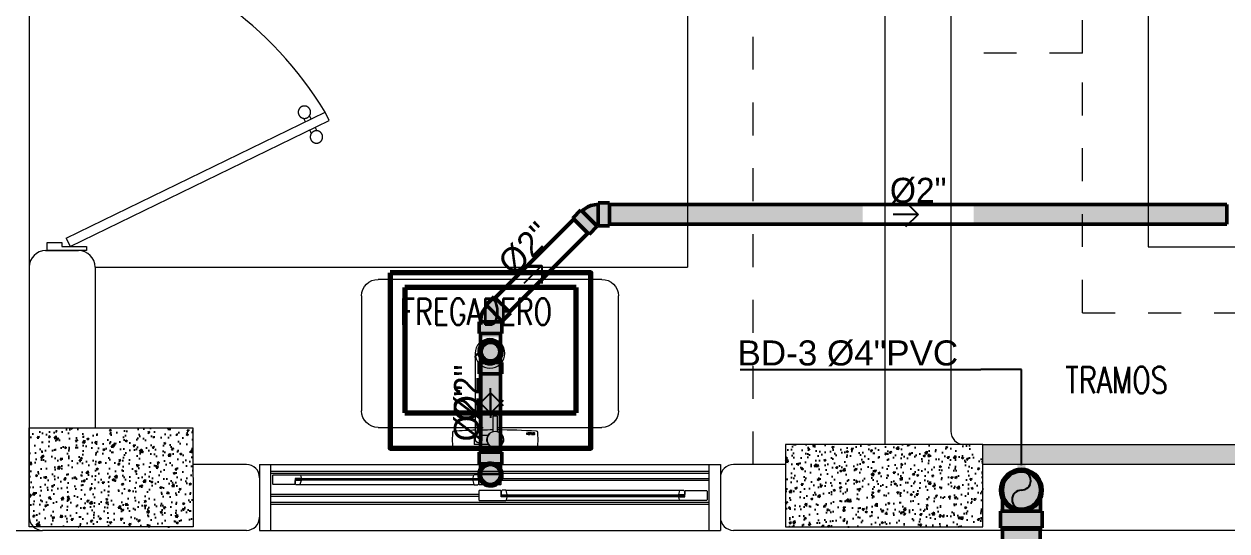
# Model space of a CAD drawing. Header units: metres. Extents: x -232 to 581, y 30 to 789.
# Drawn here: x 106.95 to 110.605, y 381.28 to 382.82 of the extents above; entities that cross this region are included whole.
import ezdxf

# ---------------------------------------------------------------- set-up
doc = ezdxf.new("R2010")
doc.units = ezdxf.units.M
doc.linetypes.add('DASHED', pattern=[0.75, 0.5, -0.25])
for name, color, linetype, lineweight in [('01_Mobiliario', 19, 'Continuous', 0), ('01a_Mobiliario', 250, 'Continuous', 0), ('A-DOOR', 35, 'Continuous', 5), ('A-WALL', 250, 'Continuous', 20), ('baños', 140, 'Continuous', 0), ('Columnas', 7, 'Continuous', 18), ('cristales', 131, 'Continuous', 0), ('MOB FIJOS', 251, 'Continuous', 0), ('P-Fixt-Snk', 94, 'Continuous', 70), ('PROYECCION', 9, 'DASHED', 0), ('textos', 7, 'Continuous', 0)]:
    doc.layers.add(name, color=color, linetype=linetype, lineweight=lineweight)
doc.layers.add('A-TEXT', color=252, linetype='Continuous')
doc.layers.add('HATCH', color=8, linetype='Continuous')
doc.layers.add('G-Risr-Std-Nplt', color=7, linetype='Continuous', lineweight=18, plot=False)
doc.layers.add('M-SY-PIPE-STANDARD-Drenaje Sanitario', color=7, linetype='Continuous', true_color=0x726558)
doc.layers.add('PISO', color=7, linetype='Continuous', lineweight=5, true_color=0xe6e6e6)
doc.layers.add('RELLENO SECCION', color=8, linetype='Continuous', lineweight=0, transparency=0.4)
doc.styles.add('Arch-Dim', font='romans.shx', dxfattribs={"width": 0.75})
doc.styles.add('DS-CAST-01', font='GOTHIC.TTF', dxfattribs={"height": 3})
doc.styles.add('Schedule-Header', font='arial.ttf')
doc.styles.get("Standard").update_dxf_attribs({"font": 'arial.ttf'})
pattern_1 = [(50, (109.59505, -7.243447), (0.058299094, -0.005100507), [0.006096, -0.067056]), (355, (109.59505, -7.24345), (-0.011277895, 0.06113819), [0.0048768, -0.053644987]), (100.451445, (109.59991, -7.24387), (0.0470212, 0.05603768), [0.005180803, -0.056988878]), (46.1842, (109.59505, -7.22719), (0.086745293, -0.013453545), [0.009144, -0.100584]), (96.63556, (109.60228, -7.22831), (0.07596932, 0.07917636), [0.00777121, -0.085483395]), (351.18415, (109.59505, -7.22719), (0.07596932, 0.07917636), [0.00731519, -0.080467114]), (21, (109.60318, -7.231255), (0.048516605, -0.032724863), [0.006096, -0.067056]), (326, (109.60318, -7.231255), (0.01977665, 0.05894015), [0.0048768, -0.0536448]), (71.451445, (109.607223, -7.23398), (0.068293254, 0.026215286), [0.005180803, -0.05698878]), (37.5, (109.595052, -7.243447), (0.000988353, 0.0270576124), [0, -0.05299456, 0, -0.0544576, 0, -0.053848]), (7.5, (109.595052, -7.243447), (0.021382292, 0.032057784), [0, -0.03104896, 0, -0.05177536, 0, -0.0205232]), (327.5, (109.576927, -7.243447), (0.0433889905, -0.001833198), [0, -0.02032, 0, -0.0633984, 0, -0.0841248]), (317.5, (109.5688, -7.243447), (0.047401338, 0.008136477), [0, -0.026416, 0, -0.04210304, 0, -0.0597408])]

# ---------------------------------------------------------------- blocks, each defined once
blk = doc.blocks.new('A$C531dc7ba')
at = {"layer": 'A-DOOR'}
for p, q in [((0, 0.2), (1.4, 0.2)), ((0, 0.2), (0, 0)), ((0.034, 0), (0.034, 0.2)), ((1.366, 0), (1.366, 0.2)), ((1.4, 0.2), (1.4, 0)), ((0.034, 0.18), (1.366, 0.18)), ((0.04, 0.1675), (0.0415, 0.169)), ((0.04, 0.1405), (0.04, 0.1675)), ((0.0415, 0.169), (0.1221, 0.169)), ((0.1255, 0.158), (0.108, 0.158)), ((0.108, 0.158), (0.108, 0.1405)), ((0.108, 0.155), (0.113, 0.155)), ((0.108, 0.155), (0.113, 0.155)), ((0.113, 0.157), (0.119, 0.153)), ((0.113, 0.153), (0.119, 0.157)), ((0.1221, 0.169), (0.124, 0.1675)), ((0.1221, 0.169), (0.6519, 0.169)), ((0.124, 0.1675), (0.126, 0.1595)), ((0.126, 0.1585), (0.1255, 0.158)), ((0.126, 0.1595), (0.126, 0.1585)), ((0.65, 0.1675), (0.648, 0.1595)), ((0.648, 0.1595), (0.648, 0.1585)), ((0.648, 0.1585), (0.6485, 0.158)), ((0.6485, 0.158), (0.666, 0.158)), ((0.6519, 0.169), (0.65, 0.1675)), ((0.7325, 0.169), (0.6519, 0.169)), ((0.661, 0.157), (0.655, 0.153)), ((0.661, 0.153), (0.655, 0.157)), ((0.666, 0.155), (0.661, 0.155)), ((0.666, 0.155), (0.661, 0.155)), ((0.666, 0.158), (0.666, 0.1405)), ((0.734, 0.1675), (0.7325, 0.169)), ((0.734, 0.1405), (0.734, 0.1675)), ((0.0415, 0.139), (0.04, 0.1405)), ((0.1065, 0.139), (0.0415, 0.139)), ((0.108, 0.1405), (0.1065, 0.139)), ((0.6528, 0.138), (0.1212, 0.138)), ((0.666, 0.1405), (0.6675, 0.139)), ((0.6675, 0.121), (0.666, 0.1195)), ((0.666, 0.1195), (0.666, 0.0925)), ((0.6675, 0.139), (0.7325, 0.139)), ((0.7325, 0.121), (0.6675, 0.121)), ((0.734, 0.1405), (0.7325, 0.139)), ((0.734, 0.1195), (0.7325, 0.121)), ((0.734, 0.102), (0.734, 0.1195)), ((0.7472, 0.122), (1.2788, 0.122)), ((1.292, 0.1195), (1.2935, 0.121)), ((1.292, 0.102), (1.292, 0.1195)), ((1.2935, 0.121), (1.3585, 0.121)), ((1.3585, 0.121), (1.36, 0.1195)), ((1.36, 0.1195), (1.36, 0.0925)), ((0.034, 0.08), (1.366, 0.08)), ((0.666, 0.0925), (0.6675, 0.091)), ((0.6675, 0.091), (0.7481, 0.091)), ((0.734, 0.105), (0.739, 0.105)), ((0.734, 0.105), (0.739, 0.105)), ((0.7515, 0.102), (0.734, 0.102)), ((0.739, 0.103), (0.745, 0.107)), ((0.739, 0.107), (0.745, 0.103)), ((0.7481, 0.091), (0.75, 0.0925)), ((1.2779, 0.091), (0.7481, 0.091)), ((0.75, 0.0925), (0.752, 0.1005)), ((0.752, 0.1015), (0.7515, 0.102)), ((0.752, 0.1005), (0.752, 0.1015)), ((1.274, 0.1015), (1.2745, 0.102)), ((1.274, 0.1005), (1.274, 0.1015)), ((1.276, 0.0925), (1.274, 0.1005)), ((1.2745, 0.102), (1.292, 0.102)), ((1.2779, 0.091), (1.276, 0.0925)), ((1.3585, 0.091), (1.2779, 0.091)), ((1.287, 0.103), (1.281, 0.107)), ((1.287, 0.107), (1.281, 0.103)), ((1.292, 0.105), (1.287, 0.105)), ((1.292, 0.105), (1.287, 0.105)), ((1.36, 0.0925), (1.3585, 0.091)), ((0, 0), (1.4, 0))]:
    blk.add_line(p, q, dxfattribs=at)
at = {"layer": 'A-DOOR', "color": 8}
for p, q in [((0.034, 0.174), (1.366, 0.174)), ((1.366, 0.157), (0.734, 0.157)), ((1.366, 0.151), (0.734, 0.151)), ((0.666, 0.109), (0.034, 0.109)), ((0.666, 0.103), (0.034, 0.103)), ((0.034, 0.086), (1.366, 0.086))]:
    blk.add_line(p, q, dxfattribs=at)
at = {"layer": 'A-DOOR'}
for points in [[(0.108, 0.155), (0.113, 0.155), (0.113, 0.155), (0.108, 0.155)], [(0.113, 0.157), (0.119, 0.157), (0.119, 0.153), (0.113, 0.153)], [(0.113, 0.157), (0.661, 0.157), (0.661, 0.153), (0.113, 0.153)], [(0.1255, 0.158), (0.1135, 0.158), (0.1135, 0.157), (0.1255, 0.157)], [(0.1255, 0.153), (0.1135, 0.153), (0.1135, 0.152), (0.1255, 0.152)], [(0.119, 0.157), (0.124, 0.157), (0.124, 0.153), (0.119, 0.153)], [(0.6485, 0.158), (0.6605, 0.158), (0.6605, 0.157), (0.6485, 0.157)], [(0.6485, 0.153), (0.6605, 0.153), (0.6605, 0.152), (0.6485, 0.152)], [(0.655, 0.157), (0.65, 0.157), (0.65, 0.153), (0.655, 0.153)], [(0.661, 0.157), (0.655, 0.157), (0.655, 0.153), (0.661, 0.153)], [(0.666, 0.155), (0.661, 0.155), (0.661, 0.155), (0.666, 0.155)], [(0.734, 0.105), (0.739, 0.105), (0.739, 0.105), (0.734, 0.105)], [(1.287, 0.103), (0.739, 0.103), (0.739, 0.107), (1.287, 0.107)], [(0.739, 0.103), (0.745, 0.103), (0.745, 0.107), (0.739, 0.107)], [(0.7515, 0.107), (0.7395, 0.107), (0.7395, 0.108), (0.7515, 0.108)], [(0.7515, 0.102), (0.7395, 0.102), (0.7395, 0.103), (0.7515, 0.103)], [(0.745, 0.103), (0.75, 0.103), (0.75, 0.107), (0.745, 0.107)], [(1.2745, 0.107), (1.2865, 0.107), (1.2865, 0.108), (1.2745, 0.108)], [(1.2745, 0.102), (1.2865, 0.102), (1.2865, 0.103), (1.2745, 0.103)], [(1.281, 0.103), (1.276, 0.103), (1.276, 0.107), (1.281, 0.107)], [(1.287, 0.103), (1.281, 0.103), (1.281, 0.107), (1.287, 0.107)], [(1.292, 0.105), (1.287, 0.105), (1.287, 0.105), (1.292, 0.105)]]:
    blk.add_lwpolyline(points, close=True, dxfattribs=at)
for points in [[(0.1101, 0.1395, 0.341999), (0.1082, 0.141), (0.108, 0.1413), (0.108, 0.151), (0.109, 0.152), (0.126, 0.152), (0.126, 0.1515), (0.1227, 0.1391, -0.339454), (0.1212, 0.138), (0.1121, 0.138, -0.341999)], [(0.6639, 0.1395, -0.341999), (0.6658, 0.141), (0.666, 0.1413), (0.666, 0.151), (0.665, 0.152), (0.648, 0.152), (0.648, 0.1515), (0.6513, 0.1391, 0.339454), (0.6528, 0.138), (0.6619, 0.138, 0.341999)], [(0.7361, 0.1205, -0.341999), (0.7342, 0.119), (0.734, 0.1187), (0.734, 0.109), (0.735, 0.108), (0.752, 0.108), (0.752, 0.1085), (0.7487, 0.1209, 0.339454), (0.7472, 0.122), (0.7381, 0.122, 0.341999)], [(1.2899, 0.1205, 0.341999), (1.2918, 0.119), (1.292, 0.1187), (1.292, 0.109), (1.291, 0.108), (1.274, 0.108), (1.274, 0.1085), (1.2773, 0.1209, -0.339454), (1.2788, 0.122), (1.2879, 0.122, -0.341999)]]:
    blk.add_lwpolyline(points, format="xyb", close=True, dxfattribs=at)
at = {"layer": 'A-DOOR', "color": 7}
for points in [[(0.113, 0.153), (0.661, 0.153), (0.661, 0.157), (0.113, 0.157)], [(1.287, 0.107), (0.739, 0.107), (0.739, 0.103), (1.287, 0.103)]]:
    blk.add_lwpolyline(points, close=True, dxfattribs=at)
at = {"layer": 'cristales', "const_width": 0.004}
for points in [[(0.124, 0.155), (0.65, 0.155)], [(1.276, 0.105), (0.75, 0.105)]]:
    blk.add_lwpolyline(points, dxfattribs=at)
blk = doc.blocks.new('puerta 1.00')
at = {"layer": 'A-DOOR'}
for p, q in [((-0.15, -0.0125), (-0.9369, -0.3949)), ((-0.1376, -0.038), (-0.15, -0.0125)), ((-0.1376, -0.038), (-0.9245, -0.4204)), ((-0.8946, -0.3743), (-0.8996, -0.3641)), ((-0.8777, -0.3661), (-0.8826, -0.3559)), ((-0.9369, -0.3949), (-0.9245, -0.4204)), ((-0.8822, -0.3998), (-0.8772, -0.4101)), ((-0.8653, -0.3916), (-0.8603, -0.4018))]:
    blk.add_line(p, q, dxfattribs=at)
for points in [[(-0.08, 0), (-0.08, -0.025), (-0.125, -0.025), (-0.125, -0.0125), (-0.2, -0.0125), (-0.2, 0), (-0.08, 0)], [(-0.08, -0.95), (-0.08, -0.925), (-0.125, -0.925), (-0.125, -0.9375), (-0.2, -0.9375), (-0.2, -0.95), (-0.08, -0.95)]]:
    blk.add_lwpolyline(points, dxfattribs=at)
blk.add_arc((0.0366, 0.1602), 1.1229, 211.1336, 257.8343, dxfattribs=at)
for points in [[(-0.8982, -0.3642), (-0.9033, -0.3642), (-0.912, -0.3591), (-0.917, -0.3504), (-0.917, -0.3403), (-0.912, -0.3316), (-0.9033, -0.3265), (-0.8932, -0.3265), (-0.8844, -0.3316), (-0.8794, -0.3403), (-0.8794, -0.3504), (-0.8844, -0.3591), (-0.8932, -0.3642), (-0.8982, -0.3642)], [(-0.8617, -0.4394), (-0.8667, -0.4394), (-0.8754, -0.4344), (-0.8805, -0.4256), (-0.8805, -0.4156), (-0.8754, -0.4068), (-0.8667, -0.4018), (-0.8566, -0.4018), (-0.8479, -0.4068), (-0.8428, -0.4156), (-0.8428, -0.4257), (-0.8479, -0.4344), (-0.8566, -0.4394), (-0.8617, -0.4394)]]:
    blk.add_open_spline(points, degree=2, dxfattribs=at)
blk = doc.blocks.new('SE3')
at = {"layer": 'MOB FIJOS'}
for p, q in [((115.4, 359.7), (115.4, 371.2)), ((132.6, 371.2), (115.4, 371.2)), ((115.4, 359.7), (116.8, 359.7)), ((116.8, 365.4), (116.8, 264.8)), ((124.5, 264.8), (124.5, 365.4)), ((124.5, 359.7), (132.6, 359.7)), ((138.5, 355.7), (138.5, 336.6)), ((143.5, 336.6), (143.5, 355.7)), ((180, 358.9), (179.6, 358.9)), ((179.6, 358.9), (179.6, 357)), ((179.6, 357), (180, 357)), ((180, 358.1), (180, 358.9)), ((180.7, 358.1), (180, 358.1)), ((180, 357), (180, 357.8)), ((180, 357.8), (180.7, 357.8)), ((181.1, 358.9), (180.7, 358.9)), ((180.7, 358.9), (180.7, 358.1)), ((180.7, 357.8), (180.7, 357)), ((180.7, 357), (181.1, 357)), ((181.1, 357), (181.1, 358.9)), ((181.5, 358.9), (182.8, 358.9)), ((181.5, 357), (181.5, 358.9)), ((182.9, 357), (181.5, 357)), ((181.8, 358.6), (181.8, 358.2)), ((182.8, 358.6), (181.8, 358.6)), ((181.8, 358.2), (182.8, 358.2)), ((181.8, 357.8), (181.8, 357.3)), ((182.8, 357.8), (181.8, 357.8)), ((181.8, 357.3), (182.9, 357.3)), ((182.8, 358.9), (182.8, 358.6)), ((182.8, 358.2), (182.8, 357.8)), ((182.9, 357.3), (182.9, 357)), ((183.2, 358.9), (183.6, 358.9)), ((183.2, 357), (183.2, 358.9)), ((184.5, 357), (183.2, 357)), ((183.6, 358.9), (183.6, 357.3)), ((183.6, 357.3), (184.5, 357.3)), ((184.5, 357.3), (184.5, 357)), ((184.6, 358.9), (185, 358.9)), ((185.2, 357), (184.6, 358.9)), ((185, 358.9), (185.4, 357.5)), ((185.6, 357), (185.2, 357)), ((185.4, 357.5), (185.9, 358.9)), ((186.3, 358.9), (185.6, 357)), ((185.9, 358.9), (186.3, 358.9)), ((186.5, 358.9), (187.8, 358.9)), ((186.5, 357), (186.5, 358.9)), ((187.8, 357), (186.5, 357)), ((186.8, 358.6), (186.8, 358.2)), ((187.8, 358.6), (186.8, 358.6)), ((186.8, 358.2), (187.7, 358.2)), ((186.8, 357.8), (186.8, 357.3)), ((187.7, 357.8), (186.8, 357.8)), ((186.8, 357.3), (187.8, 357.3)), ((187.7, 358.2), (187.7, 357.8)), ((187.8, 358.9), (187.8, 358.6)), ((187.8, 357.3), (187.8, 357)), ((188, 358.9), (188.5, 358.9)), ((188.6, 358), (188, 358.9)), ((188, 357), (188.6, 358)), ((188.4, 357), (188, 357)), ((188.8, 357.7), (188.4, 357)), ((188.5, 358.9), (188.8, 358.3)), ((188.8, 358.3), (189.2, 358.9)), ((189.2, 357), (188.8, 357.7)), ((189.6, 358.9), (189, 358)), ((189, 358), (189.7, 357)), ((189.2, 358.9), (189.6, 358.9)), ((189.7, 357), (189.2, 357)), ((143.5, 336.6), (138.5, 336.6)), ((116.5, 264.1), (116.5, 263.5)), ((116.8, 264.8), (116.8, 264.1)), ((124.5, 264.1), (124.5, 264.8)), ((124.8, 263.5), (124.8, 264.1))]:
    blk.add_line(p, q, dxfattribs=at)
blk.add_circle((141, 365.4), 10, dxfattribs=at)
for centre, radius, start, end in [((200.7, 365.4), 111.9, 175.2133, 184.7867), ((90.8, 374.6), 1.52, 93.4481, 175.2133), ((141, -458.7), 836.4, 86.5519, 93.4481), ((120.7, 365.4), 3.91, 0, 192.0524), ((120.7, 365.4), 3.81, 0, 180), ((141, 365.4), 10.2, 0, 255.8182), ((191.2, 374.6), 1.52, 4.7867, 86.5519), ((81.2, 365.4), 111.9, 355.2133, 4.7867), ((90.8, 356.2), 1.52, 184.7867, 266.5519), ((141, 1189.5), 836.4, 266.5519, 268.3467), ((120.7, 365.4), 3.91, 347.9113, 0), ((141, 365.4), 10.2, 284.1818, 0), ((141, 1189.5), 836.4, 270.1705, 273.4481), ((191.2, 356.2), 1.52, 273.4481, 355.2133), ((141, 1189.5), 836.4, 268.8689, 269.8295)]:
    blk.add_arc(centre, radius, start, end, dxfattribs=at)
for centre, major_axis, start_param, end_param in [((120.7, 264.1), (4.12, 0), 2.748282, 6.283185), ((120.7, 264.1), (4.12, 0), 0, 0.393311), ((120.7, 263.5), (4.12, 0), 3.141593, 6.283185), ((120.7, 264.8), (-3.81, 0), 0, 3.141593), ((120.7, 264.1), (3.81, 0), 3.141593, 6.283185)]:
    blk.add_ellipse(centre, major_axis=major_axis, ratio=0.996195, start_param=start_param, end_param=end_param, dxfattribs=at)
blk = doc.blocks.new('A$Cc7ce667a')
at = {"layer": 'MOB FIJOS'}
for p, q in [((0.05, 0.5176), (0.73, 0.5176)), ((0, 0.1176), (0, 0.4676)), ((0.78, 0.4676), (0.78, 0.1176)), ((0.3697, 0.0676), (0.05, 0.0676)), ((0.73, 0.0676), (0.4103, 0.0676))]:
    blk.add_line(p, q, dxfattribs=at)
for centre, start, end in [((0.05, 0.4676), 90, 180), ((0.73, 0.4676), 0, 90), ((0.05, 0.1176), 180, 270), ((0.73, 0.1176), 270, 0)]:
    blk.add_arc(centre, 0.05, start, end, dxfattribs=at)
at = {"layer": 'MOB FIJOS', "ltscale": 0.01}
for major_axis in [(-0.0318, 0.0318), (-0.0247, 0.0247)]:
    blk.add_ellipse((0.39, 0.2926), major_axis=major_axis, ratio=1, start_param=2.356194489560823, end_param=8.639379796740409, dxfattribs=at)
at = {"layer": 'MOB FIJOS', "xscale": 0.002480511886764446, "yscale": 0.002480511886764446, "zscale": 0.002480511886764446, "rotation": 180}
blk.add_blockref('SE3', (0.7239, 0.9368), dxfattribs=at)
blk = doc.blocks.new('20.03.2026 LN 09 PRIMER NIVEL ARQ')
at = {"layer": 'HATCH'}
h = blk.add_hatch(dxfattribs=at)
h.set_pattern_fill('AR-CONC', color=1, scale=0.00032)
h.set_pattern_definition(pattern_1)
h.paths.add_polyline_path([(3.6613, -62.1822), (3.364, -62.1822), (3.164, -62.1822), (3.164, -62.4822), (3.6613, -62.4822), (3.6613, -62.2863), (3.6614, -62.2863)])
h = blk.add_hatch(dxfattribs=at)
h.set_pattern_fill('AR-CONC', color=1, scale=0.00032)
h.set_pattern_definition(pattern_1)
h.paths.add_polyline_path([(5.4617, -62.2322), (5.4617, -62.4822), (6.0617, -62.4822), (6.0617, -62.2322)])
at = {"layer": 'RELLENO SECCION'}
h = blk.add_hatch(color=1, dxfattribs=at)
h.dxf.hatch_style = 1
h.paths.add_polyline_path([(6.964, -62.2932), (6.964, -62.2722, 0.414214), (6.924, -62.2322), (6.0617, -62.2322), (6.0617, -62.2932)])
h.paths.add_polyline_path([(10.364, -62.2932), (10.364, -62.2322), (9.404, -62.2322, 0.414214), (9.364, -62.2722), (9.364, -62.2932)])
at = {"layer": '01_Mobiliario', "color": 1, "ltscale": 0.005, "transparency": 33554684}
for p, q in [((6.564, -59.0432), (6.564, -61.6322)), ((6.564, -61.6322), (10.364, -61.6322))]:
    blk.add_line(p, q, dxfattribs=at)
at = {"layer": '01a_Mobiliario', "color": 1, "transparency": 33554684}
for p in [(5.164, -60.6432), (3.364, -61.6932)]:
    blk.add_line(p, (5.164, -61.6932), dxfattribs=at)
at = {"layer": 'A-WALL', "color": 1}
for p, q in [((5.764, -58.3832), (5.764, -62.2322)), ((5.964, -58.3832), (5.964, -62.1922)), ((3.214, -61.6432), (3.314, -61.6432)), ((3.164, -61.6932), (3.164, -62.4532)), ((3.364, -61.6932), (3.364, -62.1822)), ((6.0617, -62.2322), (6.924, -62.2322)), ((3.824, -62.2932), (3.6615, -62.2928)), ((5.4617, -62.2932), (5.304, -62.2932)), ((6.964, -62.2932), (6.0617, -62.2932)), ((3.864, -62.3332), (3.864, -62.4532)), ((5.264, -62.3332), (5.264, -62.4532)), ((3.824, -62.4932), (3.204, -62.4932)), ((6.924, -62.4932), (5.304, -62.4932))]:
    blk.add_line(p, q, dxfattribs=at)
for centre, radius, start, end in [((3.214, -61.6932), 0.05, 90, 180), ((3.314, -61.6932), 0.05, 0, 90), ((6.004, -62.1922), 0.04, 180, 270), ((3.824, -62.3332), 0.04, 0, 90), ((5.304, -62.3332), 0.04, 90, 180), ((3.204, -62.4532), 0.04, 180, 270), ((3.824, -62.4532), 0.04, 270, 0), ((5.304, -62.4532), 0.04, 180, 270)]:
    blk.add_arc(centre, radius, start, end, dxfattribs=at)
at = {"layer": 'Columnas', "color": 1}
blk.add_lwpolyline([(3.6617, -62.4822), (3.164, -62.4822), (3.164, -62.1822), (3.364, -62.1822), (3.364, -62.1822), (3.6613, -62.1822), (3.6617, -62.4822)], dxfattribs=at)
blk.add_lwpolyline([(5.4617, -62.2322), (5.4617, -62.4822), (6.0617, -62.4822), (6.0617, -62.2322)], close=True, dxfattribs=at)
at = {"layer": 'PISO', "color": 1}
for p, q in [((3.164, -60.6232), (3.164, -61.7132)), ((-4.876, -62.4932), (3.204, -62.4932))]:
    blk.add_line(p, q, dxfattribs=at)
at = {"layer": 'PROYECCION', "color": 1, "linetype": 'DASHED', "ltscale": 0.1}
for p, q in [((6.364, -61.0432), (6.364, -60.4432)), ((5.364, -62.2932), (5.364, -60.6432)), ((6.364, -61.8322), (6.364, -60.9822)), ((6.364, -61.0432), (5.964, -61.0432)), ((6.364, -61.8322), (6.914, -61.8322))]:
    blk.add_line(p, q, dxfattribs=at)
at = {"color": 1}
blk.add_blockref('A$C531dc7ba', (3.864, -62.4932), dxfattribs=at)
at = {"layer": 'A-DOOR', "color": 1, "rotation": 180}
blk.add_blockref('puerta 1.00', (3.1385, -61.6432), dxfattribs=at)
at = {"layer": 'MOB FIJOS', "color": 1, "xscale": -1}
blk.add_blockref('A$Cc7ce667a', (4.954, -62.2481), dxfattribs=at)
at = {"layer": 'baños', "color": 1, "linetype": 'Continuous'}
for tag, p in [('MODELNUMBER', (-12.0611, -62.0707)), ('MATERIAL', (-12.0611, -62.0709)), ('PRODUCT', (-12.0611, -62.0708)), ('TRADENAME', (-12.0611, -62.0708))]:
    blk.add_attdef(tag, p, '', height=0.0000254, rotation=359.9999, dxfattribs=at)
at = {"layer": 'textos', "color": 1, "char_height": 0.08, "width": 26.65337, "style": 'Arch-Dim'}
for s, insert, attachment_point in [('\\pxt5.9124,29;FREGADERO', (4.7527, -61.7887), 3), ('\\pxt5.9124,29;TRAMOS', (6.312, -62.0763), 7)]:
    blk.add_mtext(s, dxfattribs=dict(at, insert=insert, attachment_point=attachment_point))
blk = doc.blocks.new('Aecb_Duct_Rnd_2Line_Open')
at = {"layer": 'G-Risr-Std-Nplt', "color": 0, "linetype": 'ByBlock', "lineweight": -2}
blk.add_circle((0, 0), 1, dxfattribs=at)
blk = doc.blocks.new('_Open90')
at = {"color": 0, "linetype": 'ByBlock', "lineweight": -2}
for p, q in [((-0.5, 0.5), (0, 0)), ((0, 0), (-1, 0)), ((0, 0), (-0.5, -0.5))]:
    blk.add_line(p, q, dxfattribs=at)
blk = doc.blocks.new('Aecb_Othr_Rnd_2Line_PipeBreak_Patt_Rise')
at = {"linetype": 'ByBlock', "lineweight": -2}
blk.add_hatch(color=0, dxfattribs=at).paths.add_polyline_path([(1, 0, 0.414214), (0, 1, -1), (0, 0, 1), (0, -1, 0.414214)])
at = {"color": 0, "linetype": 'ByBlock', "lineweight": -2}
for centre, start, end in [((0, 0.5), 270, 90), ((0, -0.5), 90, 270)]:
    blk.add_arc(centre, 0.5, start, end, dxfattribs=at)
at = {"layer": 'G-Risr-Std-Nplt', "color": 0, "linetype": 'ByBlock', "lineweight": -2}
blk.add_circle((0, 0), 1, dxfattribs=at)
blk = doc.blocks.new('DR 20.03.26 LN09')
at = {"layer": 'M-SY-PIPE-STANDARD-Drenaje Sanitario', "linetype": 'Continuous', "lineweight": 50}
for points in [[(-14164.12, -2995.65), (-14165.09, -2996.63), (-14163.14, -2998.57), (-14162.17, -2997.6), (-14162.29, -2997.48), (-14162.26, -2997.45), (-14162.22, -2997.42), (-14162.17, -2997.4), (-14162.13, -2997.39), (-14162.08, -2997.39), (-14162.08, -2997.56), (-14160.7, -2997.56), (-14160.7, -2994.81), (-14162.08, -2994.81), (-14162.08, -2994.98), (-14162.5, -2995.02), (-14162.92, -2995.11), (-14163.31, -2995.28), (-14163.67, -2995.5), (-14164, -2995.78)], [(-14160.7, -2995), (-14160.7, -2996.18), (-14160.7, -2997.37), (-14130.42, -2997.37), (-14130.42, -2995)], [(-14086.83, -2997.37), (-14086.83, -2996.18), (-14086.83, -2995), (-14117.12, -2995), (-14117.12, -2997.37)], [(-14163.28, -2998.44), (-14164.12, -2997.6), (-14164.96, -2996.76), (-14164.96, -2996.76), (-14163.28, -2998.44)], [(-14176.32, -3009.05), (-14176.32, -3010.43), (-14173.57, -3010.43), (-14173.57, -3009.05), (-14173.74, -3009.05), (-14173.73, -3008.99), (-14173.72, -3008.93), (-14173.69, -3008.88), (-14173.65, -3008.83), (-14173.53, -3008.96), (-14172.56, -3007.98), (-14174.5, -3006.04), (-14175.47, -3007.01), (-14175.35, -3007.13), (-14175.63, -3007.46), (-14175.85, -3007.82), (-14176.01, -3008.21), (-14176.11, -3008.63), (-14176.15, -3009.05)], [(-14174.37, -3006.17), (-14173.53, -3007.01), (-14172.69, -3007.85), (-14172.69, -3007.85), (-14174.37, -3006.17)], [(-14173.76, -3010.43), (-14174.94, -3010.43), (-14176.13, -3010.43), (-14176.13, -3010.89), (-14173.76, -3010.89)], [(-14176.32, -3013.89), (-14176.32, -3015.27), (-14173.57, -3015.27), (-14173.57, -3013.89), (-14173.74, -3013.89), (-14173.74, -3013.28), (-14173.75, -3013.28), (-14173.72, -3013.24), (-14173.62, -3013), (-14173.58, -3012.74), (-14173.58, -3012.48), (-14173.62, -3012.22), (-14173.72, -3011.98), (-14173.86, -3011.76), (-14174.04, -3011.57), (-14174.26, -3011.42), (-14174.49, -3011.31), (-14174.75, -3011.25), (-14175.01, -3011.24), (-14175.27, -3011.27), (-14175.51, -3011.36), (-14175.74, -3011.49), (-14175.94, -3011.66), (-14176.1, -3011.87), (-14176.22, -3012.1), (-14176.29, -3012.35), (-14176.32, -3012.61), (-14176.29, -3012.87), (-14176.22, -3013.12), (-14176.14, -3013.29), (-14176.15, -3013.28), (-14176.15, -3013.89)], [(-14176.29, -3012.48), (-14176.29, -3012.74), (-14176.24, -3012.99), (-14176.14, -3013.23), (-14176.01, -3013.44), (-14175.83, -3013.63), (-14175.62, -3013.78), (-14175.39, -3013.89), (-14175.14, -3013.95), (-14174.88, -3013.96), (-14174.63, -3013.92), (-14174.38, -3013.84), (-14174.16, -3013.71), (-14173.97, -3013.54), (-14173.81, -3013.34), (-14173.69, -3013.11), (-14173.62, -3012.87), (-14173.59, -3012.61), (-14173.62, -3012.35), (-14173.69, -3012.11), (-14173.81, -3011.88), (-14173.97, -3011.68), (-14174.16, -3011.51), (-14174.38, -3011.38), (-14174.63, -3011.3), (-14174.88, -3011.26), (-14175.14, -3011.27), (-14175.39, -3011.33), (-14175.62, -3011.44), (-14175.83, -3011.59), (-14176.01, -3011.77), (-14176.14, -3011.99), (-14176.24, -3012.23)], [(-14176.11, -3012.38), (-14176.13, -3012.61), (-14176.11, -3012.83), (-14176.05, -3013.05), (-14175.94, -3013.25), (-14175.8, -3013.43), (-14175.63, -3013.58), (-14175.44, -3013.69), (-14175.22, -3013.76), (-14175, -3013.8), (-14174.77, -3013.78), (-14174.56, -3013.73), (-14174.35, -3013.64), (-14174.17, -3013.51), (-14174.01, -3013.34), (-14173.89, -3013.15), (-14173.8, -3012.94), (-14173.76, -3012.72), (-14173.76, -3012.5), (-14173.8, -3012.27), (-14173.89, -3012.07), (-14174.01, -3011.88), (-14174.17, -3011.71), (-14174.35, -3011.58), (-14174.56, -3011.49), (-14174.77, -3011.43), (-14175, -3011.42), (-14175.22, -3011.46), (-14175.44, -3011.53), (-14175.63, -3011.64), (-14175.8, -3011.79), (-14175.94, -3011.97), (-14176.05, -3012.17)], [(-14176.13, -3015.27), (-14176.13, -3024.65), (-14174.94, -3024.65), (-14173.76, -3024.65), (-14173.76, -3015.27), (-14174.94, -3015.27)], [(-14176.32, -3024.65), (-14176.32, -3026.03), (-14176.15, -3026.03), (-14176.15, -3026.64), (-14176.14, -3026.64), (-14176.17, -3026.68), (-14176.26, -3026.92), (-14176.31, -3027.18), (-14176.31, -3027.44), (-14176.26, -3027.7), (-14176.17, -3027.94), (-14176.02, -3028.16), (-14175.84, -3028.35), (-14175.63, -3028.5), (-14175.39, -3028.61), (-14175.14, -3028.67), (-14174.88, -3028.68), (-14174.62, -3028.65), (-14174.37, -3028.56), (-14174.15, -3028.43), (-14173.95, -3028.26), (-14173.79, -3028.05), (-14173.67, -3027.82), (-14173.59, -3027.57), (-14173.57, -3027.31), (-14173.59, -3027.05), (-14173.67, -3026.8), (-14173.75, -3026.63), (-14173.74, -3026.64), (-14173.74, -3026.03), (-14173.57, -3026.03), (-14173.57, -3024.65)], [(-14176.32, -3024.65), (-14176.32, -3026.03), (-14176.15, -3026.03), (-14176.15, -3026.64), (-14176.25, -3026.88), (-14176.31, -3027.13), (-14176.32, -3027.39), (-14176.28, -3027.65), (-14176.19, -3027.89), (-14176.06, -3028.12), (-14175.89, -3028.31), (-14175.68, -3028.47), (-14175.45, -3028.59), (-14175.2, -3028.66), (-14174.94, -3028.68), (-14174.69, -3028.66), (-14174.44, -3028.59), (-14174.21, -3028.47), (-14174, -3028.31), (-14173.83, -3028.12), (-14173.7, -3027.89), (-14173.61, -3027.65), (-14173.57, -3027.39), (-14173.58, -3027.13), (-14173.64, -3026.88), (-14173.74, -3026.64), (-14173.74, -3026.03), (-14173.57, -3026.03), (-14173.57, -3024.65)], [(-14176.13, -3024.65), (-14174.94, -3024.65), (-14173.76, -3024.65), (-14173.76, -3024.19), (-14176.13, -3024.19)], [(-14176.13, -3027.2), (-14176.13, -3027.42), (-14176.08, -3027.64), (-14176, -3027.85), (-14175.88, -3028.04), (-14175.72, -3028.21), (-14175.54, -3028.34), (-14175.33, -3028.43), (-14175.11, -3028.48), (-14174.89, -3028.5), (-14174.66, -3028.46), (-14174.45, -3028.39), (-14174.25, -3028.28), (-14174.08, -3028.13), (-14173.94, -3027.95), (-14173.84, -3027.75), (-14173.78, -3027.53), (-14173.76, -3027.31), (-14173.78, -3027.08), (-14173.84, -3026.87), (-14173.94, -3026.67), (-14174.08, -3026.49), (-14174.25, -3026.34), (-14174.45, -3026.23), (-14174.66, -3026.16), (-14174.89, -3026.12), (-14175.11, -3026.13), (-14175.33, -3026.19), (-14175.54, -3026.28), (-14175.72, -3026.41), (-14175.88, -3026.58), (-14176, -3026.76), (-14176.08, -3026.97)], [(-14113.92, -3031.68), (-14113.92, -3033.68), (-14108.92, -3033.68), (-14108.92, -3031.68), (-14109.14, -3031.68), (-14109.14, -3030.21), (-14109.15, -3030.21), (-14109.07, -3030.04), (-14108.96, -3029.62), (-14108.92, -3029.18), (-14108.96, -3028.75), (-14109.07, -3028.33), (-14109.26, -3027.93), (-14109.51, -3027.58), (-14109.82, -3027.27), (-14110.17, -3027.02), (-14110.57, -3026.83), (-14110.99, -3026.72), (-14111.42, -3026.68), (-14111.86, -3026.72), (-14112.28, -3026.83), (-14112.67, -3027.02), (-14113.03, -3027.27), (-14113.34, -3027.58), (-14113.59, -3027.93), (-14113.77, -3028.33), (-14113.88, -3028.75), (-14113.92, -3029.18), (-14113.88, -3029.62), (-14113.77, -3030.04), (-14113.69, -3030.21), (-14113.7, -3030.21), (-14113.7, -3031.68)], [(-14113.63, -3028.77), (-14113.67, -3029.18), (-14113.63, -3029.6), (-14113.52, -3030), (-14113.34, -3030.37), (-14113.09, -3030.7), (-14112.78, -3030.98), (-14112.43, -3031.2), (-14112.04, -3031.35), (-14111.63, -3031.42), (-14111.21, -3031.42), (-14110.81, -3031.35), (-14110.42, -3031.2), (-14110.07, -3030.98), (-14109.76, -3030.7), (-14109.51, -3030.37), (-14109.32, -3030), (-14109.21, -3029.6), (-14109.17, -3029.18), (-14109.21, -3028.77), (-14109.32, -3028.37), (-14109.51, -3028), (-14109.76, -3027.67), (-14110.07, -3027.39), (-14110.42, -3027.17), (-14110.81, -3027.02), (-14111.21, -3026.94), (-14111.63, -3026.94), (-14112.04, -3027.02), (-14112.43, -3027.17), (-14112.78, -3027.39), (-14113.09, -3027.67), (-14113.34, -3028), (-14113.52, -3028.37)], [(-14113.67, -3125.26), (-14109.17, -3125.26), (-14109.17, -3033.68), (-14111.42, -3033.68), (-14113.67, -3033.68), (-14113.67, -3071.92), (-14110.37, -3071.92), (-14110.37, -3085.22), (-14113.67, -3085.22)]]:
    blk.add_hatch(color=251, dxfattribs=at).paths.add_polyline_path(points, flags=0)
at = {"layer": 'A-TEXT', "linetype": 'ByBlock', "lineweight": -2}
for p, q in [((-14145.09, -3014.75, -7.5), (-14116.27, -3014.75, -7.5)), ((-14111.42, -3014.75, -7.5), (-14116.27, -3014.75, -7.5)), ((-14111.42, -3026.18, -7.5), (-14111.42, -3014.75, -7.5))]:
    blk.add_line(p, q, dxfattribs=at)
at = {"layer": 'A-TEXT'}
blk.add_solid([(-14110.92, -3026.18, -7.5), (-14111.42, -3029.18, -7.5), (-14111.92, -3026.18, -7.5)], dxfattribs=at)
at = {"layer": 'M-SY-PIPE-STANDARD-Drenaje Sanitario', "color": 251, "linetype": 'Continuous', "lineweight": 50}
for points in [[(-14164, -2995.78), (-14163.67, -2995.5), (-14163.31, -2995.28), (-14162.92, -2995.11), (-14162.5, -2995.02), (-14162.08, -2994.98)], [(-14162.08, -2994.81), (-14162.08, -2997.56)], [(-14162.08, -2994.81), (-14160.7, -2994.81)], [(-14162.08, -2994.98), (-14162.08, -2997.39)], [(-14160.7, -2997.56), (-14160.7, -2994.81)], [(-14086.83, -2995), (-14160.7, -2995)], [(-14160.7, -2995), (-14160.7, -2997.37)], [(-14086.83, -2997.37), (-14086.83, -2995)], [(-14165.09, -2996.63), (-14164.12, -2995.65)], [(-14162.17, -2997.6), (-14164.12, -2995.65)], [(-14162.29, -2997.48), (-14164, -2995.78)], [(-14164.96, -2996.76), (-14174.37, -3006.17)], [(-14165.09, -2996.63), (-14163.14, -2998.57)], [(-14163.28, -2998.44), (-14164.96, -2996.76)], [(-14163.14, -2998.57), (-14162.17, -2997.6)], [(-14162.08, -2997.39), (-14162.14, -2997.39), (-14162.19, -2997.41), (-14162.25, -2997.44), (-14162.29, -2997.48)], [(-14162.08, -2997.56), (-14160.7, -2997.56)], [(-14160.7, -2997.37), (-14086.83, -2997.37)], [(-14172.69, -3007.85), (-14163.28, -2998.44)], [(-14175.47, -3007.01), (-14174.5, -3006.04)], [(-14172.56, -3007.98), (-14174.5, -3006.04)], [(-14174.37, -3006.17), (-14172.69, -3007.85)], [(-14176.15, -3009.05), (-14176.11, -3008.63), (-14176.01, -3008.21), (-14175.85, -3007.82), (-14175.63, -3007.46), (-14175.35, -3007.13)], [(-14175.47, -3007.01), (-14173.53, -3008.96)], [(-14175.35, -3007.13), (-14173.65, -3008.83)], [(-14173.53, -3008.96), (-14172.56, -3007.98)], [(-14173.57, -3009.05), (-14176.32, -3009.05)], [(-14176.32, -3010.43), (-14176.32, -3009.05)], [(-14173.74, -3009.05), (-14176.15, -3009.05)], [(-14173.65, -3008.83), (-14173.68, -3008.87), (-14173.71, -3008.91), (-14173.73, -3008.96), (-14173.74, -3009), (-14173.74, -3009.05)], [(-14173.57, -3010.43), (-14173.57, -3009.05)], [(-14176.32, -3010.43), (-14173.57, -3010.43)], [(-14173.76, -3010.43), (-14176.13, -3010.43)], [(-14176.13, -3010.43), (-14176.13, -3024.65)], [(-14173.76, -3024.65), (-14173.76, -3010.43)], [(-14176.32, -3012.61), (-14176.29, -3012.87), (-14176.22, -3013.12), (-14176.1, -3013.35), (-14175.94, -3013.56), (-14175.74, -3013.73), (-14175.51, -3013.86), (-14175.27, -3013.95), (-14175.01, -3013.98), (-14174.75, -3013.97), (-14174.49, -3013.91), (-14174.26, -3013.8), (-14174.04, -3013.65), (-14173.86, -3013.46), (-14173.72, -3013.24), (-14173.62, -3013), (-14173.58, -3012.74), (-14173.58, -3012.48), (-14173.62, -3012.22), (-14173.72, -3011.98), (-14173.86, -3011.76), (-14174.04, -3011.57), (-14174.26, -3011.42), (-14174.49, -3011.31), (-14174.75, -3011.25), (-14175.01, -3011.24), (-14175.27, -3011.27), (-14175.51, -3011.36), (-14175.74, -3011.49), (-14175.94, -3011.66), (-14176.1, -3011.87), (-14176.22, -3012.1), (-14176.29, -3012.35), (-14176.32, -3012.61)], [(-14173.59, -3012.61), (-14173.62, -3012.87), (-14173.69, -3013.11), (-14173.81, -3013.34), (-14173.97, -3013.54), (-14174.16, -3013.71), (-14174.38, -3013.84), (-14174.63, -3013.92), (-14174.88, -3013.96), (-14175.14, -3013.95), (-14175.39, -3013.89), (-14175.62, -3013.78), (-14175.83, -3013.63), (-14176.01, -3013.44), (-14176.14, -3013.23), (-14176.24, -3012.99), (-14176.29, -3012.74), (-14176.29, -3012.48), (-14176.24, -3012.23), (-14176.14, -3011.99), (-14176.01, -3011.77), (-14175.83, -3011.59), (-14175.62, -3011.44), (-14175.39, -3011.33), (-14175.14, -3011.27), (-14174.88, -3011.26), (-14174.63, -3011.3), (-14174.38, -3011.38), (-14174.16, -3011.51), (-14173.97, -3011.68), (-14173.81, -3011.88), (-14173.69, -3012.11), (-14173.62, -3012.35), (-14173.59, -3012.61)], [(-14173.59, -3012.61), (-14173.62, -3012.35), (-14173.69, -3012.11), (-14173.81, -3011.88), (-14173.97, -3011.68), (-14174.16, -3011.51), (-14174.38, -3011.38), (-14174.63, -3011.3), (-14174.88, -3011.26), (-14175.14, -3011.27), (-14175.39, -3011.33), (-14175.62, -3011.44), (-14175.83, -3011.59), (-14176.01, -3011.77), (-14176.14, -3011.99), (-14176.24, -3012.23), (-14176.29, -3012.48), (-14176.29, -3012.74), (-14176.24, -3012.99), (-14176.14, -3013.23), (-14176.01, -3013.44), (-14175.83, -3013.63), (-14175.62, -3013.78), (-14175.39, -3013.89), (-14175.14, -3013.95), (-14174.88, -3013.96), (-14174.63, -3013.92), (-14174.38, -3013.84), (-14174.16, -3013.71), (-14173.97, -3013.54), (-14173.81, -3013.34), (-14173.69, -3013.11), (-14173.62, -3012.87), (-14173.59, -3012.61)], [(-14176.15, -3012.61), (-14176.13, -3012.84), (-14176.06, -3013.06), (-14175.96, -3013.26), (-14175.81, -3013.44), (-14175.64, -3013.59), (-14175.44, -3013.7), (-14175.23, -3013.78), (-14175, -3013.81), (-14174.77, -3013.8), (-14174.55, -3013.75), (-14174.34, -3013.65), (-14174.16, -3013.52), (-14174, -3013.35), (-14173.87, -3013.16), (-14173.79, -3012.95), (-14173.75, -3012.72), (-14173.75, -3012.5), (-14173.79, -3012.27), (-14173.87, -3012.06), (-14174, -3011.87), (-14174.16, -3011.7), (-14174.34, -3011.57), (-14174.55, -3011.47), (-14174.77, -3011.42), (-14175, -3011.41), (-14175.23, -3011.44), (-14175.44, -3011.52), (-14175.64, -3011.63), (-14175.81, -3011.78), (-14175.96, -3011.96), (-14176.06, -3012.16), (-14176.13, -3012.38), (-14176.15, -3012.61)], [(-14173.83, -3012.61), (-14173.85, -3012.4), (-14173.91, -3012.2), (-14174.01, -3012.01), (-14174.14, -3011.84), (-14174.3, -3011.7), (-14174.48, -3011.6), (-14174.68, -3011.53), (-14174.89, -3011.5), (-14175.1, -3011.51), (-14175.31, -3011.56), (-14175.5, -3011.65), (-14175.67, -3011.77), (-14175.82, -3011.92), (-14175.93, -3012.1), (-14176.01, -3012.3), (-14176.05, -3012.5), (-14176.05, -3012.72), (-14176.01, -3012.92), (-14175.93, -3013.12), (-14175.82, -3013.3), (-14175.67, -3013.45), (-14175.5, -3013.57), (-14175.31, -3013.66), (-14175.1, -3013.71), (-14174.89, -3013.72), (-14174.68, -3013.69), (-14174.48, -3013.62), (-14174.3, -3013.52), (-14174.14, -3013.38), (-14174.01, -3013.21), (-14173.91, -3013.02), (-14173.85, -3012.82), (-14173.83, -3012.61)], [(-14173.83, -3012.61), (-14173.85, -3012.4), (-14173.91, -3012.2), (-14174.01, -3012.01), (-14174.14, -3011.84), (-14174.3, -3011.7), (-14174.48, -3011.6), (-14174.68, -3011.53), (-14174.89, -3011.5), (-14175.1, -3011.51), (-14175.31, -3011.56), (-14175.5, -3011.65), (-14175.67, -3011.77), (-14175.82, -3011.92), (-14175.93, -3012.1), (-14176.01, -3012.3), (-14176.05, -3012.5), (-14176.05, -3012.72), (-14176.01, -3012.92), (-14175.93, -3013.12), (-14175.82, -3013.3), (-14175.67, -3013.45), (-14175.5, -3013.57), (-14175.31, -3013.66), (-14175.1, -3013.71), (-14174.89, -3013.72), (-14174.68, -3013.69), (-14174.48, -3013.62), (-14174.3, -3013.52), (-14174.14, -3013.38), (-14174.01, -3013.21), (-14173.91, -3013.02), (-14173.85, -3012.82), (-14173.83, -3012.61)], [(-14176.15, -3012.61), (-14176.15, -3013.89)], [(-14173.74, -3013.89), (-14173.74, -3012.61)], [(-14175.44, -3013.89), (-14176.32, -3013.89)], [(-14176.32, -3013.89), (-14176.32, -3015.27)], [(-14176.32, -3015.27), (-14173.57, -3015.27)], [(-14176.15, -3013.89), (-14173.74, -3013.89)], [(-14176.13, -3015.27), (-14176.13, -3024.65)], [(-14173.76, -3015.27), (-14176.13, -3015.27)], [(-14173.57, -3013.89), (-14174.44, -3013.89)], [(-14173.76, -3024.65), (-14173.76, -3015.27)], [(-14173.57, -3013.89), (-14173.57, -3015.27)], [(-14173.57, -3024.65), (-14176.32, -3024.65)], [(-14176.32, -3026.03), (-14176.32, -3024.65)], [(-14173.57, -3024.65), (-14176.32, -3024.65)], [(-14176.32, -3024.65), (-14176.32, -3026.03)], [(-14176.13, -3024.65), (-14173.76, -3024.65)], [(-14176.13, -3024.65), (-14173.76, -3024.65)], [(-14173.57, -3026.03), (-14173.57, -3024.65)], [(-14173.57, -3024.65), (-14173.57, -3026.03)], [(-14176.32, -3026.03), (-14175.44, -3026.03)], [(-14175.44, -3026.03), (-14175.68, -3026.15), (-14175.88, -3026.31), (-14176.06, -3026.5), (-14176.19, -3026.73), (-14176.28, -3026.98), (-14176.32, -3027.24), (-14176.31, -3027.5), (-14176.25, -3027.75), (-14176.14, -3027.99), (-14175.99, -3028.21), (-14175.8, -3028.39), (-14175.58, -3028.53), (-14175.33, -3028.63), (-14175.07, -3028.68), (-14174.81, -3028.68), (-14174.56, -3028.63), (-14174.31, -3028.53), (-14174.09, -3028.39), (-14173.9, -3028.21), (-14173.75, -3027.99), (-14173.64, -3027.75), (-14173.58, -3027.5), (-14173.57, -3027.24), (-14173.61, -3026.98), (-14173.7, -3026.73), (-14173.83, -3026.5), (-14174, -3026.31), (-14174.21, -3026.15), (-14174.44, -3026.03)], [(-14176.32, -3026.03), (-14173.57, -3026.03)], [(-14173.57, -3027.31), (-14173.59, -3027.05), (-14173.67, -3026.8), (-14173.79, -3026.57), (-14173.95, -3026.36), (-14174.15, -3026.19), (-14174.37, -3026.06), (-14174.62, -3025.97), (-14174.88, -3025.94), (-14175.14, -3025.95), (-14175.39, -3026.01), (-14175.63, -3026.12), (-14175.84, -3026.27), (-14176.02, -3026.46), (-14176.17, -3026.68), (-14176.26, -3026.92), (-14176.31, -3027.18), (-14176.31, -3027.44), (-14176.26, -3027.7), (-14176.17, -3027.94), (-14176.02, -3028.16), (-14175.84, -3028.35), (-14175.63, -3028.5), (-14175.39, -3028.61), (-14175.14, -3028.67), (-14174.88, -3028.68), (-14174.62, -3028.65), (-14174.37, -3028.56), (-14174.15, -3028.43), (-14173.95, -3028.26), (-14173.79, -3028.05), (-14173.67, -3027.82), (-14173.59, -3027.57), (-14173.57, -3027.31)], [(-14173.74, -3026.03), (-14176.15, -3026.03)], [(-14176.15, -3026.03), (-14176.15, -3027.31)], [(-14173.74, -3026.03), (-14176.15, -3026.03)], [(-14176.15, -3026.03), (-14176.15, -3027.31)], [(-14173.74, -3027.31), (-14173.76, -3027.08), (-14173.83, -3026.86), (-14173.93, -3026.66), (-14174.07, -3026.48), (-14174.25, -3026.33), (-14174.44, -3026.21), (-14174.66, -3026.14), (-14174.89, -3026.11), (-14175.12, -3026.12), (-14175.34, -3026.17), (-14175.55, -3026.27), (-14175.73, -3026.4), (-14175.89, -3026.57), (-14176.01, -3026.76), (-14176.1, -3026.97), (-14176.14, -3027.19), (-14176.14, -3027.42), (-14176.1, -3027.65), (-14176.01, -3027.86), (-14175.89, -3028.05), (-14175.73, -3028.22), (-14175.55, -3028.35), (-14175.34, -3028.45), (-14175.12, -3028.5), (-14174.89, -3028.51), (-14174.66, -3028.48), (-14174.44, -3028.4), (-14174.25, -3028.29), (-14174.07, -3028.14), (-14173.93, -3027.96), (-14173.83, -3027.76), (-14173.76, -3027.54), (-14173.74, -3027.31)], [(-14174.44, -3026.03), (-14173.57, -3026.03)], [(-14173.74, -3027.31), (-14173.74, -3026.03)], [(-14173.74, -3027.31), (-14173.74, -3026.03)], [(-14113.92, -3029.18), (-14113.88, -3029.62), (-14113.77, -3030.04), (-14113.59, -3030.43), (-14113.34, -3030.79), (-14113.03, -3031.1), (-14112.67, -3031.35), (-14112.28, -3031.53), (-14111.86, -3031.64), (-14111.42, -3031.68), (-14110.99, -3031.64), (-14110.57, -3031.53), (-14110.17, -3031.35), (-14109.82, -3031.1), (-14109.51, -3030.79), (-14109.26, -3030.43), (-14109.07, -3030.04), (-14108.96, -3029.62), (-14108.92, -3029.18), (-14108.96, -3028.75), (-14109.07, -3028.33), (-14109.26, -3027.93), (-14109.51, -3027.58), (-14109.82, -3027.27), (-14110.17, -3027.02), (-14110.57, -3026.83), (-14110.99, -3026.72), (-14111.42, -3026.68), (-14111.86, -3026.72), (-14112.28, -3026.83), (-14112.67, -3027.02), (-14113.03, -3027.27), (-14113.34, -3027.58), (-14113.59, -3027.93), (-14113.77, -3028.33), (-14113.88, -3028.75), (-14113.92, -3029.18)], [(-14173.74, -3027.31), (-14173.76, -3027.53), (-14173.82, -3027.74), (-14173.92, -3027.94), (-14174.05, -3028.12), (-14174.22, -3028.27), (-14174.41, -3028.39), (-14174.61, -3028.47), (-14174.83, -3028.51), (-14175.05, -3028.51), (-14175.27, -3028.47), (-14175.48, -3028.39), (-14175.67, -3028.27), (-14175.83, -3028.12), (-14175.97, -3027.94), (-14176.07, -3027.74), (-14176.13, -3027.53), (-14176.15, -3027.31)], [(-14113.7, -3029.18), (-14113.66, -3029.6), (-14113.55, -3030.01), (-14113.36, -3030.38), (-14113.11, -3030.72), (-14112.8, -3031), (-14112.44, -3031.22), (-14112.05, -3031.38), (-14111.63, -3031.45), (-14111.21, -3031.45), (-14110.8, -3031.38), (-14110.41, -3031.22), (-14110.05, -3031), (-14109.74, -3030.72), (-14109.48, -3030.38), (-14109.3, -3030.01), (-14109.18, -3029.6), (-14109.14, -3029.18), (-14109.18, -3028.76), (-14109.3, -3028.36), (-14109.48, -3027.98), (-14109.74, -3027.65), (-14110.05, -3027.36), (-14110.41, -3027.14), (-14110.8, -3026.99), (-14111.21, -3026.91), (-14111.63, -3026.91), (-14112.05, -3026.99), (-14112.44, -3027.14), (-14112.8, -3027.36), (-14113.11, -3027.65), (-14113.36, -3027.98), (-14113.55, -3028.36), (-14113.66, -3028.76), (-14113.7, -3029.18)], [(-14113.7, -3029.18), (-14113.7, -3031.68)], [(-14109.14, -3031.68), (-14109.14, -3029.18)], [(-14111.42, -3031.68), (-14113.92, -3031.68)], [(-14113.92, -3031.68), (-14113.92, -3033.68)], [(-14113.7, -3031.68), (-14109.14, -3031.68)], [(-14108.92, -3031.68), (-14111.42, -3031.68)], [(-14108.92, -3031.68), (-14108.92, -3033.68)], [(-14113.92, -3033.68), (-14108.92, -3033.68)], [(-14109.17, -3033.68), (-14113.67, -3033.68)], [(-14113.67, -3033.68), (-14113.67, -3125.26)], [(-14109.17, -3125.26), (-14109.17, -3033.68)]]:
    blk.add_lwpolyline(points, dxfattribs=at)
at = {"layer": 'P-Fixt-Snk', "color": 94, "linetype": 'Continuous', "lineweight": 70}
for p, q in [((-14185.19, -3004.92, 2.75), (-14185.19, -3019.92, 2.75)), ((-14164.69, -3004.92, 2.75), (-14185.19, -3004.92, 2.75)), ((-14164.69, -3019.92, 2.75), (-14164.69, -3004.92, 2.75)), ((-14185.19, -3019.92, 2.75), (-14164.69, -3019.92, 2.75))]:
    blk.add_line(p, q, dxfattribs=at)
at = {"layer": 'P-Fixt-Snk', "color": 94, "linetype": 'Continuous', "lineweight": 70, "elevation": 2.75}
blk.add_lwpolyline([(-14186.94, -3003.17), (-14186.94, -3024.17), (-14162.94, -3024.17), (-14162.94, -3003.17)], close=True, dxfattribs=at)
at = {"layer": 'P-Fixt-Snk', "color": 94, "linetype": 'Continuous', "lineweight": 70}
blk.add_circle((-14174.94, -3012.61, 2.75), 1.25, dxfattribs=at)
at = {"layer": 'M-SY-PIPE-STANDARD-Drenaje Sanitario', "color": 251, "linetype": 'Continuous', "lineweight": -3, "xscale": 3, "yscale": 3, "zscale": 3}
blk.add_blockref('_Open90', (-14123.77, -2996.18), dxfattribs=at)
at = {"layer": 'M-SY-PIPE-STANDARD-Drenaje Sanitario', "color": 251, "linetype": 'Continuous', "lineweight": -3}
for p, xscale, yscale, zscale, rotation in [((-14168.82, -3002.31), 3, 3, 3, 45.00000000001633), ((-14174.94, -3019.96), 3, 3, 3, 270), ((-14174.94, -3017.54), 3.000000000000001, 3.000000000000001, 3.000000000000001, 90)]:
    blk.add_blockref('_Open90', p, dxfattribs=dict(at, xscale=xscale, yscale=yscale, zscale=zscale, rotation=rotation))
at = {"layer": 'M-SY-PIPE-STANDARD-Drenaje Sanitario', "color": 251, "linetype": 'Continuous', "lineweight": -3, "ltscale": 0.5}
for name, p, xscale, yscale, zscale in [('Aecb_Duct_Rnd_2Line_Open', (-14174.94, -3012.61), 1.1135, 1.1135, 1.1135), ('Aecb_Duct_Rnd_2Line_Open', (-14174.94, -3027.31), 1.375, 1.375, 1.375), ('Aecb_Othr_Rnd_2Line_PipeBreak_Patt_Rise', (-14111.42, -3029.18), 2.25, 2.25, 2.25)]:
    blk.add_blockref(name, p, dxfattribs=dict(at, xscale=xscale, yscale=yscale, zscale=zscale))
at = {"layer": 'A-TEXT', "style": 'Schedule-Header'}
blk.add_text('BD-3 Ø4"PVC', height=3, dxfattribs=at).set_placement((-14145.39, -3014.26, -7.5))
at = {"layer": 'M-SY-PIPE-STANDARD-Drenaje Sanitario', "color": 251, "linetype": 'Continuous', "lineweight": -3, "insert": (-14123.77, -2993.36), "char_height": 3, "attachment_point": 5, "style": 'DS-CAST-01'}
blk.add_mtext('%%C2"', dxfattribs=at)
at = {"layer": 'M-SY-PIPE-STANDARD-Drenaje Sanitario', "color": 251, "linetype": 'Continuous', "lineweight": -3, "char_height": 3, "attachment_point": 5, "style": 'DS-CAST-01'}
for insert, rotation in [((-14170.82, -3000.31), 45), ((-14177.76, -3017.54), 90), ((-14177.76, -3019.96), 90)]:
    blk.add_mtext('%%C2"', dxfattribs=dict(at, insert=insert, rotation=rotation))

msp = doc.modelspace()

# ---------------------------------------------------------------- block references
at = {"color": 1}
msp.add_blockref('20.03.2026 LN 09 PRIMER NIVEL ARQ', (103.8018, 443.7748), dxfattribs=at)
at = {"layer": 'M-SY-PIPE-STANDARD-Drenaje Sanitario', "xscale": 0.02539304808409144, "yscale": 0.02539304808409144, "zscale": 0.02539304808409144}
msp.add_blockref('DR 20.03.26 LN09', (468.3124, 458.3238), dxfattribs=at)

doc.saveas('drawing.dxf')
